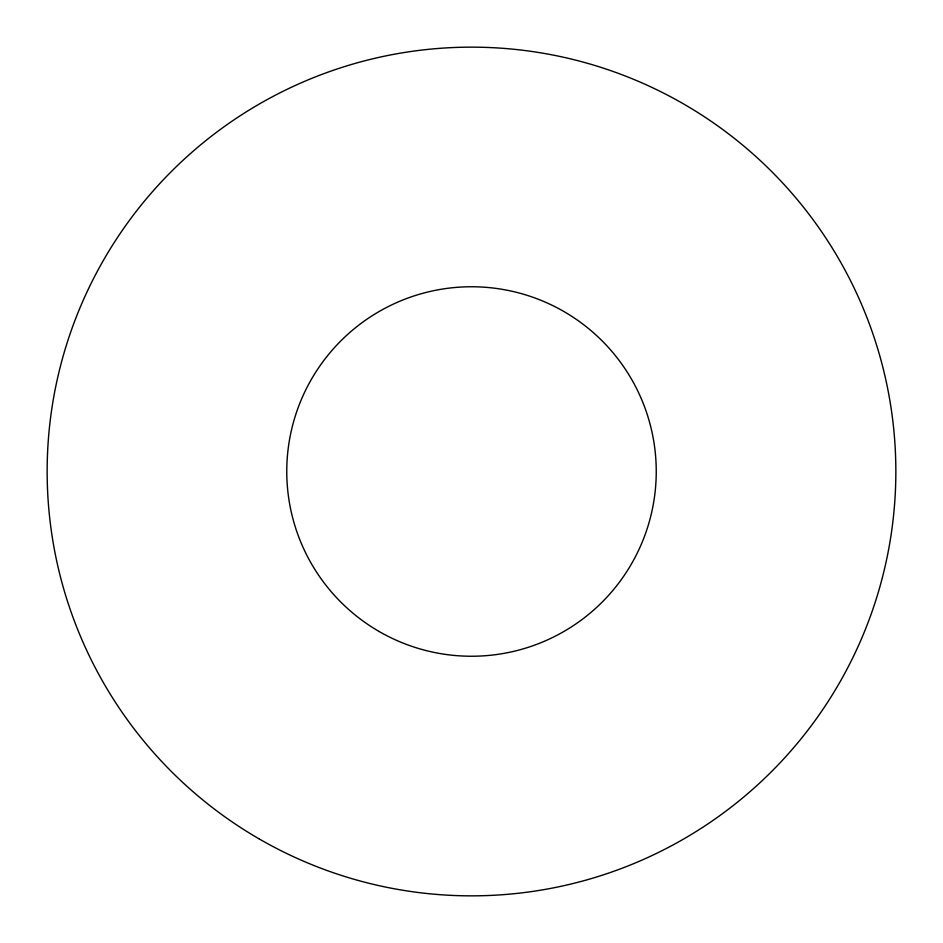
<?xml version="1.0" encoding="UTF-8"?>
<svg xmlns="http://www.w3.org/2000/svg" width="943" height="943" viewBox="0 0 943 943"><rect width="100%" height="100%" fill="white"/><g stroke="black" fill="none" stroke-linecap="round" stroke-linejoin="round"><path stroke-width="1.41" d="M259.325 838.999A424.35 424.35 0 0 0 895.85 471.5A424.35 424.35 0 0 0 259.325 104.001A424.35 424.35 0 0 0 259.325 838.999M379.133 631.492A184.745 184.745 0 0 0 656.245 471.5A184.745 184.745 0 0 0 379.133 311.508A184.745 184.745 0 0 0 379.133 631.492"/></g></svg>
